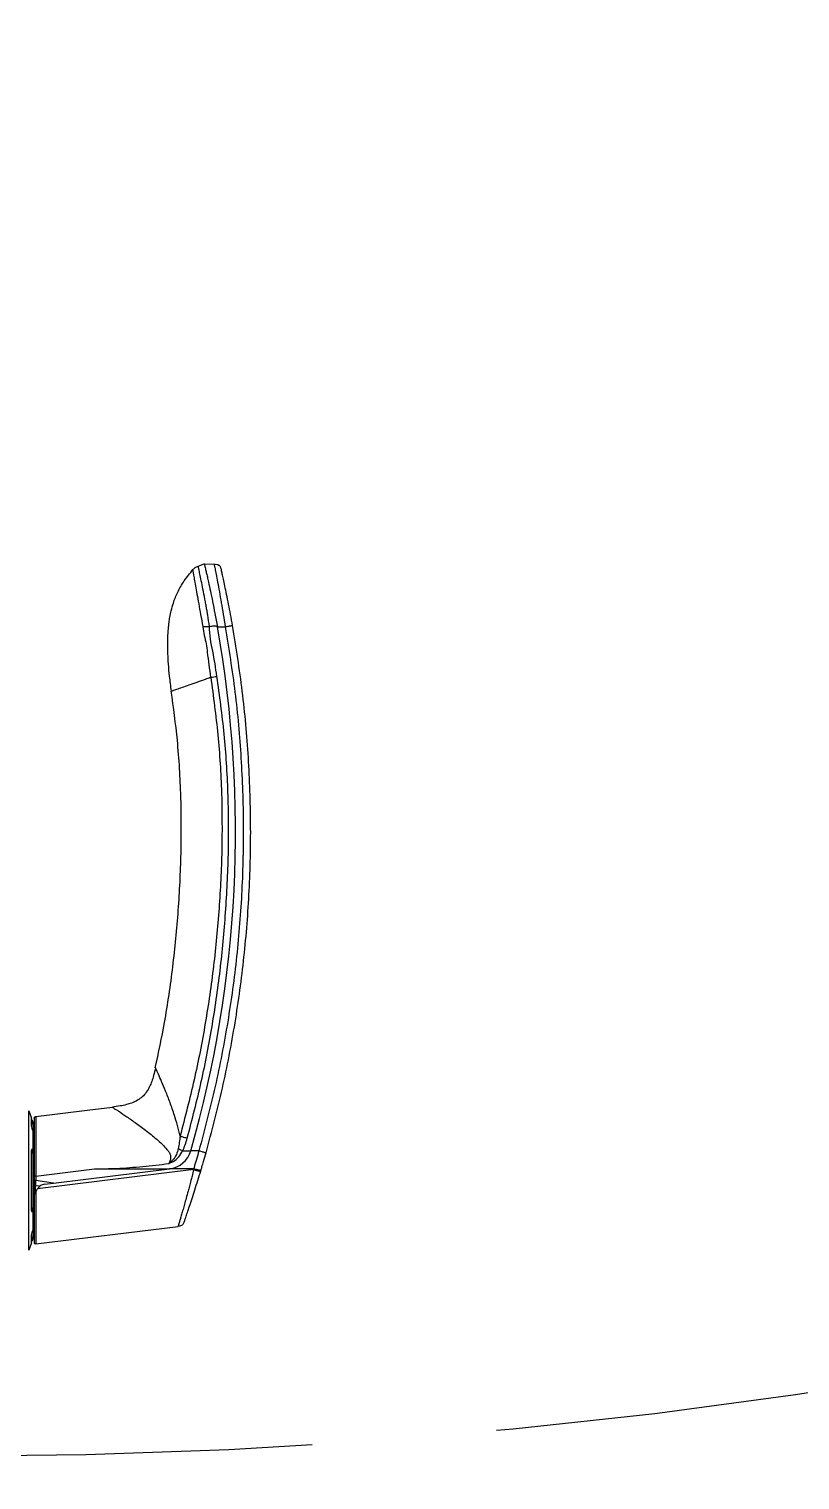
# Model space of a CAD drawing. Header units: millimetres. Extents: x 106699 to 122058, y 158555 to 162844.
# Drawn here: x 112323.98 to 112334.67, y 160088.55 to 160108.67 of the extents above; entities that cross this region are included whole.
import ezdxf

# ---------------------------------------------------------------- set-up
doc = ezdxf.new("R2010")
doc.units = ezdxf.units.MM
doc.linetypes.add('300_Z4_FCD_F03$0$GESTRICHELT', pattern=[0.75, 0.5, -0.25])
doc.layers.add('300_Z4_FCD_F03$0$0-LNS-VL8', color=252, linetype='Continuous')
doc.layers.add('300_Z4_FCD_F03$0$3-EXT-PRF', color=231, linetype='Continuous')
doc.layers.add('300_Z4_STR_F03$0$AUDIT_D_220920114151-103', color=251, linetype='Continuous', lineweight=5)

# ---------------------------------------------------------------- blocks, each defined once
blk = doc.blocks.new('A$C6495093d')
at = {"layer": '300_Z4_FCD_F03$0$0-LNS-VL8', "linetype": '300_Z4_FCD_F03$0$GESTRICHELT', "ltscale": 10}
blk.add_arc((157.895, 77.946), 77.946, 179.86703, 270, dxfattribs=at)
at = {"layer": '300_Z4_FCD_F03$0$3-EXT-PRF', "linetype": 'Continuous', "lineweight": 25}
for p, q in [((82.829, 76.921), (82.73, 76.955)), ((82.73, 76.955), (84.611, 76.955)), ((83.484, 76.864), (82.813, 76.864)), ((82.813, 76.864), (83.049, 74.94)), ((82.829, 76.921), (82.936, 76.921)), ((82.912, 76.893), (82.856, 76.912)), ((82.856, 76.912), (82.957, 76.912)), ((83.005, 76.893), (82.912, 76.893)), ((82.923, 76.891), (83.014, 76.891)), ((83.27, 76.902), (82.993, 76.902)), ((83.003, 76.899), (82.993, 76.902)), ((83.005, 76.893), (83.014, 76.891)), ((83.014, 76.891), (83.047, 76.891)), ((83.05, 76.891), (83.041, 76.892)), ((83.049, 76.891), (83.047, 76.891)), ((83.048, 76.891), (83.047, 76.891)), ((83.05, 76.891), (83.303, 76.891)), ((83.06, 76.884), (83.06, 76.891)), ((83.253, 76.914), (83.253, 76.92)), ((83.261, 76.921), (84.08, 76.921)), ((83.27, 76.902), (83.276, 76.899)), ((83.3, 76.895), (83.272, 76.914)), ((83.276, 76.899), (83.276, 76.911)), ((83.278, 76.912), (84.062, 76.912)), ((83.297, 76.892), (83.298, 76.896)), ((83.297, 76.892), (83.303, 76.891)), ((83.309, 76.891), (83.303, 76.891)), ((84.034, 76.893), (83.307, 76.893)), ((83.312, 76.891), (83.307, 76.893)), ((83.312, 76.891), (84.029, 76.891)), ((83.484, 76.864), (83.49, 76.864)), ((83.49, 76.865), (83.604, 76.865)), ((83.49, 76.864), (83.49, 76.865)), ((83.49, 76.864), (83.49, 76.864)), ((83.606, 76.884), (83.493, 76.884)), ((83.817, 74.729), (83.558, 76.842)), ((83.604, 76.864), (83.596, 76.805)), ((83.604, 76.865), (83.604, 76.864)), ((83.604, 76.864), (83.669, 76.864)), ((83.604, 76.864), (83.604, 76.864)), ((83.668, 76.884), (83.606, 76.884)), ((83.634, 76.623), (83.669, 76.864)), ((83.727, 76.884), (83.668, 76.884)), ((83.728, 76.864), (83.669, 76.864)), ((83.669, 76.864), (83.669, 76.864)), ((83.669, 76.864), (83.669, 76.864)), ((83.728, 76.864), (83.826, 76.068)), ((84.034, 76.893), (84.029, 76.891)), ((84.038, 76.891), (84.031, 76.891)), ((84.038, 76.891), (84.043, 76.892)), ((84.038, 76.891), (84.29, 76.891)), ((84.069, 76.914), (84.041, 76.895)), ((84.043, 76.892), (84.043, 76.896)), ((84.065, 76.899), (84.065, 76.911)), ((84.065, 76.899), (84.07, 76.902)), ((84.347, 76.902), (84.07, 76.902)), ((84.087, 76.92), (84.087, 76.914)), ((84.281, 76.891), (84.281, 76.884)), ((84.3, 76.892), (84.29, 76.891)), ((84.294, 76.891), (84.326, 76.891)), ((84.326, 76.891), (84.336, 76.893)), ((84.326, 76.891), (84.418, 76.891)), ((84.429, 76.893), (84.336, 76.893)), ((84.347, 76.902), (84.338, 76.899)), ((84.384, 76.912), (84.485, 76.912)), ((84.405, 76.921), (84.511, 76.921)), ((84.485, 76.912), (84.429, 76.893)), ((84.611, 76.955), (84.511, 76.921)), ((84.533, 76.865), (84.533, 76.864)), ((84.533, 76.865), (84.533, 76.865)), ((83.619, 76.744), (83.634, 76.623)), ((83.634, 76.623), (83.827, 75.054)), ((83.826, 76.068), (83.827, 75.054)), ((83.828, 74.726), (83.827, 75.054)), ((83.828, 74.726), (83.817, 74.729)), ((83.831, 74.727), (83.828, 74.726)), ((84.072, 74.877), (84.072, 74.767)), ((84.072, 74.659), (84.072, 74.767)), ((83.802, 74.633), (83.811, 74.63)), ((91.971, 74.668), (92, 74.586)), ((92, 74.586), (91.998, 74.454)), ((91.15, 74.409), (91.15, 74.303))]:
    blk.add_line(p, q, dxfattribs=at)
at = {"layer": '300_Z4_FCD_F03$0$3-EXT-PRF', "linetype": 'Continuous', "lineweight": 25, "flags": 128}
for points in [[(82.957, 76.912), (82.984, 76.901), (83.005, 76.893)], [(82.964, 76.914), (82.974, 76.91), (82.993, 76.902)], [(83.27, 76.902), (83.267, 76.905), (83.259, 76.91), (83.253, 76.914)], [(83.307, 76.893), (83.29, 76.904), (83.278, 76.912)], [(84.062, 76.912), (84.046, 76.901), (84.034, 76.893)], [(84.087, 76.914), (84.082, 76.91), (84.07, 76.902)], [(84.336, 76.893), (84.364, 76.904), (84.384, 76.912)], [(84.347, 76.902), (84.353, 76.905), (84.367, 76.91), (84.377, 76.914)], [(84.533, 76.864), (84.618, 76.168), (84.66, 75.828)]]:
    blk.add_lwpolyline(points, dxfattribs=at)
at = {"layer": '300_Z4_FCD_F03$0$3-EXT-PRF', "linetype": 'Continuous', "lineweight": 25}
for centre, radius, start, end in [((82.833, 76.864), 0.0205, 90, 180), ((82.862, 76.928), 0.0171, 204.6772, 251.2742), ((82.923, 76.925), 0.0341, 251.2742, 270), ((82.962, 76.926), 0.0155, 210.3688, 247.8945), ((82.956, 76.92), 0.00849, 274.2533, 315.2327), ((83.003, 76.903), 0.0101, 276.9361, 321.5505), ((83.013, 76.898), 0.00682, 276.8621, 330.6934), ((83.281, 76.928), 0.0171, 204.6772, 236.1443), ((83.278, 76.924), 0.012, 236.4889, 271.2029), ((83.289, 76.923), 0.0156, 188.8902, 227.316), ((83.306, 76.905), 0.012, 236.5114, 271.2532), ((83.484, 76.727), 0.137, 7, 57.1309), ((83.649, 76.869), 0.045, 160.5393, 186.0636), ((83.596, 76.869), 0.0733, 356.0124, 12.1162), ((83.655, 76.869), 0.0733, 356.0152, 12.1161), ((84.034, 76.905), 0.012, 268.7445, 303.4974), ((84.052, 76.923), 0.0156, 312.6989, 351.0898), ((84.062, 76.924), 0.012, 268.7924, 303.5159), ((84.06, 76.928), 0.0171, 303.8557, 335.3228), ((84.327, 76.898), 0.00678, 209.9216, 263.2403), ((84.337, 76.903), 0.0099, 220.087, 263.3125), ((84.385, 76.92), 0.00851, 224.6388, 265.7332), ((84.378, 76.926), 0.0155, 292.1199, 329.494), ((84.418, 76.925), 0.0341, 270, 288.7258), ((84.479, 76.928), 0.0171, 288.7258, 335.3228), ((84.166, 75.096), 0.341, 187, 254.0653), ((88.385, 89.873), 15.709, 254.0653, 280.1403)]:
    blk.add_arc(centre, radius, start, end, dxfattribs=at)
at = {"layer": '300_Z4_FCD_F03$0$3-EXT-PRF', "linetype": 'Continuous', "lineweight": 25, "extrusion": (0, 0, -1)}
blk.add_ellipse((83.645, 76.864), major_axis=(0.347, -0.004), ratio=0.000772, start_param=4.594386, end_param=4.780982, dxfattribs=at)
at = {"layer": '300_Z4_FCD_F03$0$3-EXT-PRF', "linetype": 'Continuous', "lineweight": 25}
for points, knots in [([(83.493, 76.884), (83.453, 76.884), (83.373, 76.884), (83.254, 76.884), (83.141, 76.884), (83.03, 76.884), (82.942, 76.884), (82.879, 76.884), (82.841, 76.884), (82.836, 76.884), (82.833, 76.884)], [0, 0, 0, 0, 0.109881, 0.219761, 0.345355, 0.470944, 0.622596, 0.746269, 0.86994, 1, 1, 1, 1]), ([(82.964, 76.914), (82.962, 76.915), (82.957, 76.916), (82.95, 76.918), (82.943, 76.92), (82.938, 76.921), (82.936, 76.921), (82.936, 76.921)], [0, 0, 0, 0, 0.225758, 0.451668, 0.67277, 0.884004, 1, 1, 1, 1]), ([(83.041, 76.892), (83.037, 76.892), (83.031, 76.893), (83.018, 76.895), (83.009, 76.897), (83.003, 76.899)], [0, 0, 0, 0, 0.253022, 0.506054, 1, 1, 1, 1]), ([(83.261, 76.921), (83.259, 76.921), (83.256, 76.921), (83.252, 76.92), (83.25, 76.918), (83.251, 76.916), (83.252, 76.914), (83.253, 76.914)], [0, 0, 0, 0, 0.2002193, 0.4002876, 0.6048116, 0.8184389, 1, 1, 1, 1]), ([(83.276, 76.899), (83.277, 76.898), (83.281, 76.896), (83.288, 76.893), (83.294, 76.892), (83.297, 76.892)], [0, 0, 0, 0, 0.253076, 0.50615, 1, 1, 1, 1]), ([(83.312, 76.891), (83.31, 76.891), (83.307, 76.891), (83.303, 76.893), (83.302, 76.894)], [0, 0, 0, 0, 0.448936, 1, 1, 1, 1]), ([(83.49, 76.865), (83.49, 76.867), (83.49, 76.871), (83.491, 76.877), (83.492, 76.882), (83.493, 76.884), (83.493, 76.884), (83.493, 76.884), (83.493, 76.884)], [0, 0, 0, 0, 0.219186, 0.438365, 0.657688, 0.877302, 0.976811, 1, 1, 1, 1]), ([(83.558, 76.842), (83.544, 76.849), (83.523, 76.861), (83.499, 76.863), (83.49, 76.864)], [0, 0, 0, 0, 0.637899, 1, 1, 1, 1]), ([(84.512, 76.884), (84.51, 76.884), (84.506, 76.884), (84.475, 76.884), (84.42, 76.884), (84.343, 76.884), (84.246, 76.884), (84.133, 76.884), (84.006, 76.884), (83.87, 76.884), (83.775, 76.884), (83.727, 76.884)], [0, 0, 0, 0, 0.083479, 0.197202, 0.310925, 0.425471, 0.540021, 0.655022, 0.770028, 0.885012, 1, 1, 1, 1]), ([(84.533, 76.864), (84.53, 76.864), (84.523, 76.864), (84.475, 76.864), (84.401, 76.864), (84.301, 76.864), (84.179, 76.864), (84.04, 76.864), (83.888, 76.864), (83.782, 76.864), (83.728, 76.864)], [0, 0, 0, 0, 0.125578, 0.250178, 0.375537, 0.500083, 0.625375, 0.75001, 0.875134, 1, 1, 1, 1]), ([(84.041, 76.895), (84.04, 76.894), (84.036, 76.892), (84.032, 76.891), (84.029, 76.891), (84.029, 76.891)], [0, 0, 0, 0, 0.335214, 0.968186, 1, 1, 1, 1]), ([(84.043, 76.892), (84.045, 76.892), (84.049, 76.893), (84.056, 76.895), (84.062, 76.897), (84.065, 76.899)], [0, 0, 0, 0, 0.253026, 0.50605, 1, 1, 1, 1]), ([(84.087, 76.914), (84.088, 76.915), (84.09, 76.916), (84.09, 76.918), (84.088, 76.92), (84.084, 76.921), (84.081, 76.921), (84.08, 76.921)], [0, 0, 0, 0, 0.225754, 0.451663, 0.672764, 0.883996, 1, 1, 1, 1]), ([(84.338, 76.899), (84.335, 76.898), (84.329, 76.896), (84.316, 76.893), (84.306, 76.892), (84.3, 76.892)], [0, 0, 0, 0, 0.253074, 0.506156, 1, 1, 1, 1]), ([(84.405, 76.921), (84.404, 76.921), (84.401, 76.921), (84.395, 76.92), (84.389, 76.918), (84.382, 76.916), (84.378, 76.914), (84.377, 76.914)], [0, 0, 0, 0, 0.2002286, 0.4002854, 0.6048108, 0.8184389, 1, 1, 1, 1]), ([(84.512, 76.884), (84.513, 76.884), (84.516, 76.884), (84.521, 76.883), (84.527, 76.879), (84.531, 76.873), (84.532, 76.869), (84.533, 76.866)], [0, 0, 0, 0, 0.057904, 0.301467, 0.534316, 0.767152, 1, 1, 1, 1]), ([(84.533, 76.865), (84.533, 76.865), (84.533, 76.865), (84.533, 76.865), (84.533, 76.865), (84.533, 76.866), (84.533, 76.866), (84.533, 76.866), (84.533, 76.866), (84.533, 76.866), (84.533, 76.866)], [0, 0, 0, 0, 0.0794773, 0.3708467, 0.5711184, 0.710226, 0.8561585, 0.914802, 0.9741974, 1, 1, 1, 1]), ([(84.533, 76.865), (84.533, 76.865), (84.533, 76.865), (84.533, 76.865), (84.533, 76.865)], [0, 0, 0, 0, 0.8749622, 1, 1, 1, 1]), ([(83.826, 76.068), (83.826, 76.068), (83.826, 76.063), (83.827, 76.036), (83.828, 75.937), (83.833, 75.725), (83.858, 75.417), (83.884, 75.183), (83.898, 75.065)], [0, 0, 0, 0, 0.000004, 0.014222, 0.080424, 0.295642, 0.647743, 1, 1, 1, 1]), ([(84.66, 75.828), (84.659, 75.827), (84.657, 75.824), (84.645, 75.804), (84.626, 75.774), (84.592, 75.72), (84.532, 75.632), (84.442, 75.504), (84.335, 75.36), (84.234, 75.235), (84.145, 75.139), (84.086, 75.084), (84.033, 75.049), (83.988, 75.039), (83.942, 75.044), (83.913, 75.058), (83.899, 75.065)], [0, 0, 0, 0, 0.056894, 0.113966, 0.17255, 0.232658, 0.355651, 0.484942, 0.616992, 0.751147, 0.81715, 0.881007, 0.91119, 0.939729, 0.968729, 1, 1, 1, 1]), ([(85.191, 75.245), (85.156, 75.253), (85.094, 75.268), (85.01, 75.294), (84.933, 75.326), (84.863, 75.366), (84.799, 75.422), (84.75, 75.49), (84.717, 75.564), (84.692, 75.643), (84.674, 75.729), (84.665, 75.793), (84.66, 75.828)], [0, 0, 0, 0, 0.123084, 0.221769, 0.303911, 0.407659, 0.5, 0.59234, 0.696089, 0.778231, 0.876915, 1, 1, 1, 1]), ([(84.269, 74.913), (84.318, 74.924), (84.414, 74.947), (84.566, 74.994), (84.724, 75.048), (84.878, 75.108), (85.008, 75.163), (85.108, 75.208), (85.176, 75.238), (85.186, 75.243), (85.191, 75.245)], [0, 0, 0, 0, 0.110527, 0.21751, 0.361877, 0.502764, 0.637994, 0.766238, 0.887182, 1, 1, 1, 1]), ([(85.192, 75.248), (85.395, 75.204), (85.847, 75.108), (86.558, 75.006), (87.32, 74.931), (88.087, 74.894), (88.853, 74.896), (89.587, 74.938), (90.06, 75.002), (90.282, 75.032)], [0, 0, 0, 0, 0.12153, 0.270629, 0.42032, 0.570281, 0.720038, 0.869181, 1, 1, 1, 1]), ([(90.282, 75.03), (90.349, 75.039), (90.471, 75.055), (90.638, 75.07), (90.777, 75.078), (90.899, 75.081), (91.004, 75.079), (91.093, 75.074), (91.158, 75.068), (91.217, 75.061), (91.286, 75.051), (91.373, 75.033), (91.488, 75.001), (91.625, 74.947), (91.777, 74.857), (91.873, 74.78), (91.923, 74.74)], [0, 0, 0, 0, 0.117059, 0.213558, 0.292911, 0.357895, 0.425965, 0.476414, 0.512081, 0.538897, 0.579903, 0.632736, 0.694577, 0.786907, 0.888176, 1, 1, 1, 1]), ([(83.817, 74.729), (83.788, 74.737), (83.737, 74.75), (83.662, 74.769), (83.594, 74.787), (83.514, 74.808), (83.432, 74.831), (83.35, 74.854), (83.275, 74.875), (83.21, 74.893), (83.153, 74.91), (83.1, 74.925), (83.058, 74.938), (83.052, 74.94), (83.049, 74.94)], [0, 0, 0, 0, 0.072678, 0.124082, 0.189339, 0.248148, 0.3377, 0.420643, 0.497017, 0.584209, 0.667701, 0.747622, 0.875232, 1, 1, 1, 1]), ([(83.117, 74.856), (83.106, 74.86), (83.087, 74.867), (83.066, 74.885), (83.053, 74.91), (83.05, 74.929), (83.049, 74.94)], [0, 0, 0, 0, 0.301286, 0.499999, 0.698715, 1, 1, 1, 1]), ([(83.899, 75.065), (83.899, 75.064), (83.9, 75.058), (83.912, 75.038), (83.934, 74.989), (83.986, 74.924), (84.044, 74.893), (84.072, 74.877), (84.072, 74.877)], [0, 0, 0, 0, 0.007253, 0.077785, 0.254793, 0.628376, 0.999984, 1, 1, 1, 1]), ([(84.1, 74.938), (84.073, 74.945), (84.016, 74.96), (83.952, 75.003), (83.917, 75.041), (83.904, 75.058), (83.9, 75.063), (83.899, 75.064), (83.899, 75.064), (83.899, 75.064)], [0, 0, 0, 0, 0.3484046, 0.7256195, 0.923565, 0.9815293, 0.9947521, 0.9999828, 1, 1, 1, 1]), ([(84.1, 74.938), (84.096, 74.928), (84.086, 74.908), (84.077, 74.887), (84.072, 74.877)], [0, 0, 0, 0, 0.499994, 1, 1, 1, 1]), ([(84.269, 74.913), (84.24, 74.916), (84.183, 74.923), (84.128, 74.933), (84.1, 74.938)], [0, 0, 0, 0, 0.514343, 1, 1, 1, 1]), ([(84.269, 74.913), (84.265, 74.897), (84.256, 74.866), (84.247, 74.833), (84.242, 74.816)], [0, 0, 0, 0, 0.4999988, 1, 1, 1, 1]), ([(90.468, 74.499), (90.209, 74.464), (89.692, 74.393), (88.91, 74.347), (88.127, 74.343), (87.346, 74.381), (86.567, 74.455), (85.793, 74.567), (85.026, 74.716), (84.522, 74.847), (84.27, 74.913)], [0, 0, 0, 0, 0.1251746, 0.2503163, 0.3753318, 0.500212, 0.625231, 0.7503093, 0.8751187, 1, 1, 1, 1]), ([(90.282, 75.03), (90.283, 75.027), (90.285, 75.021), (90.301, 74.976), (90.325, 74.907), (90.356, 74.818), (90.393, 74.713), (90.425, 74.62), (90.448, 74.555), (90.459, 74.524), (90.465, 74.508), (90.467, 74.5)], [0, 0, 0, 0, 0.150915, 0.306313, 0.461968, 0.614346, 0.760716, 0.899298, 0.945845, 0.977257, 1, 1, 1, 1]), ([(83.117, 74.856), (83.119, 74.855), (83.125, 74.853), (83.168, 74.838), (83.233, 74.816), (83.32, 74.786), (83.424, 74.752), (83.541, 74.714), (83.668, 74.674), (83.757, 74.647), (83.802, 74.633)], [0, 0, 0, 0, 0.124617, 0.249642, 0.373978, 0.499202, 0.62391, 0.749287, 0.874257, 1, 1, 1, 1]), ([(83.817, 74.729), (83.812, 74.713), (83.806, 74.691), (83.8, 74.666), (83.798, 74.654), (83.797, 74.645), (83.797, 74.635), (83.8, 74.634), (83.802, 74.633)], [0, 0, 0, 0, 0.311914, 0.412777, 0.500001, 0.587223, 0.688084, 1, 1, 1, 1]), ([(83.828, 74.726), (83.824, 74.713), (83.818, 74.693), (83.811, 74.667), (83.808, 74.65), (83.807, 74.639), (83.808, 74.632), (83.81, 74.631), (83.811, 74.63)], [0, 0, 0, 0, 0.251476, 0.376991, 0.502346, 0.627439, 0.75113, 1, 1, 1, 1]), ([(83.831, 74.727), (83.827, 74.713), (83.821, 74.693), (83.814, 74.667), (83.81, 74.65), (83.808, 74.639), (83.809, 74.632), (83.81, 74.631), (83.811, 74.63)], [0, 0, 0, 0, 0.250278, 0.374952, 0.499669, 0.624479, 0.749478, 1, 1, 1, 1]), ([(84.072, 74.659), (84.033, 74.67), (83.956, 74.691), (83.877, 74.718), (83.835, 74.726), (83.831, 74.727)], [0, 0, 0, 0, 0.486976, 0.955398, 1, 1, 1, 1]), ([(84.072, 74.877), (84.099, 74.865), (84.154, 74.841), (84.212, 74.825), (84.242, 74.816)], [0, 0, 0, 0, 0.486287, 1, 1, 1, 1]), ([(84.243, 74.816), (84.497, 74.75), (85.004, 74.618), (85.777, 74.47), (86.556, 74.36), (87.34, 74.289), (88.126, 74.253), (88.913, 74.259), (89.7, 74.308), (90.22, 74.379), (90.48, 74.415)], [0, 0, 0, 0, 0.124906, 0.249757, 0.374843, 0.499814, 0.624638, 0.749649, 0.874859, 1, 1, 1, 1]), ([(91.918, 74.744), (91.915, 74.743), (91.91, 74.742), (91.865, 74.734), (91.797, 74.722), (91.706, 74.706), (91.594, 74.685), (91.462, 74.662), (91.314, 74.635), (91.207, 74.616), (91.153, 74.607)], [0, 0, 0, 0, 0.124886, 0.247177, 0.36818, 0.48918, 0.611539, 0.736542, 0.865745, 1, 1, 1, 1]), ([(91.918, 74.744), (91.93, 74.733), (91.952, 74.712), (91.965, 74.683), (91.971, 74.668)], [0, 0, 0, 0, 0.499998, 1, 1, 1, 1]), ([(83.811, 74.63), (83.825, 74.626), (83.864, 74.615), (83.941, 74.592), (84.006, 74.573), (84.044, 74.562)], [0, 0, 0, 0, 0.173983, 0.499997, 1, 1, 1, 1]), ([(84.072, 74.659), (84.067, 74.642), (84.061, 74.619), (84.053, 74.593), (84.05, 74.581), (84.047, 74.572), (84.045, 74.563), (84.045, 74.563), (84.044, 74.562)], [0, 0, 0, 0, 0.313269, 0.413647, 0.500001, 0.586354, 0.68673, 1, 1, 1, 1]), ([(84.044, 74.562), (84.334, 74.485), (84.914, 74.331), (85.797, 74.163), (86.689, 74.041), (87.585, 73.971), (88.485, 73.951), (89.384, 73.983), (90.28, 74.061), (90.872, 74.157), (91.168, 74.204)], [0, 0, 0, 0, 0.125, 0.2499999, 0.3749999, 0.4999999, 0.625, 0.7499999, 0.8749999, 1, 1, 1, 1]), ([(91.15, 74.303), (90.856, 74.256), (90.268, 74.161), (89.376, 74.083), (88.483, 74.051), (87.588, 74.071), (86.697, 74.141), (85.812, 74.262), (84.935, 74.43), (84.36, 74.582), (84.072, 74.659)], [0, 0, 0, 0, 0.1250862, 0.2501001, 0.3752494, 0.5002431, 0.6253767, 0.7502625, 0.8750044, 1, 1, 1, 1]), ([(91.153, 74.607), (91.113, 74.601), (91.034, 74.59), (90.921, 74.557), (90.73, 74.539), (90.58, 74.517), (90.467, 74.5)], [0, 0, 0, 0, 0.174918, 0.344668, 0.507807, 1, 1, 1, 1]), ([(90.468, 74.499), (90.47, 74.485), (90.474, 74.458), (90.478, 74.429), (90.48, 74.415)], [0, 0, 0, 0, 0.500005, 1, 1, 1, 1]), ([(90.48, 74.415), (90.594, 74.432), (90.763, 74.458), (90.986, 74.506), (91.099, 74.513), (91.155, 74.516)], [0, 0, 0, 0, 0.503501, 0.7551132, 1, 1, 1, 1]), ([(92, 74.586), (91.997, 74.585), (91.991, 74.583), (91.945, 74.573), (91.888, 74.559), (91.826, 74.545), (91.744, 74.527), (91.634, 74.503), (91.491, 74.474), (91.327, 74.442), (91.21, 74.42), (91.15, 74.409)], [0, 0, 0, 0, 0.1258422, 0.251236, 0.3344031, 0.4171852, 0.4996009, 0.6152549, 0.7371784, 0.8654142, 1, 1, 1, 1]), ([(91.155, 74.516), (91.157, 74.505), (91.161, 74.476), (91.164, 74.442), (91.159, 74.418), (91.156, 74.412), (91.153, 74.41), (91.151, 74.409), (91.15, 74.409)], [0, 0, 0, 0, 0.307281, 0.793394, 0.908968, 0.9508, 0.975353, 1, 1, 1, 1]), ([(91.152, 74.607), (91.153, 74.593), (91.154, 74.565), (91.155, 74.533), (91.155, 74.517)], [0, 0, 0, 0, 0.500584, 1, 1, 1, 1]), ([(91.155, 74.517), (91.206, 74.524), (91.277, 74.533), (91.366, 74.549), (91.427, 74.56), (91.517, 74.576), (91.629, 74.598), (91.749, 74.622), (91.846, 74.642), (91.917, 74.657), (91.963, 74.666), (91.968, 74.668), (91.971, 74.668)], [0, 0, 0, 0, 0.116697, 0.162841, 0.212598, 0.265974, 0.388692, 0.512919, 0.63557, 0.757589, 0.879043, 1, 1, 1, 1]), ([(91.998, 74.454), (91.995, 74.454), (91.988, 74.452), (91.939, 74.442), (91.861, 74.427), (91.755, 74.407), (91.626, 74.383), (91.478, 74.357), (91.318, 74.33), (91.206, 74.312), (91.15, 74.303)], [0, 0, 0, 0, 0.124604, 0.249049, 0.374268, 0.49917, 0.624246, 0.749609, 0.874303, 1, 1, 1, 1]), ([(91.15, 74.303), (91.154, 74.286), (91.158, 74.262), (91.162, 74.236), (91.165, 74.224), (91.166, 74.215), (91.168, 74.205), (91.168, 74.205), (91.168, 74.204)], [0, 0, 0, 0, 0.313283, 0.413655, 0.500001, 0.586344, 0.686716, 1, 1, 1, 1]), ([(91.168, 74.204), (91.217, 74.213), (91.316, 74.231), (91.458, 74.258), (91.588, 74.285), (91.703, 74.309), (91.796, 74.329), (91.865, 74.344), (91.91, 74.354), (91.915, 74.356), (91.918, 74.356)], [0, 0, 0, 0, 0.126077, 0.25097, 0.376357, 0.501314, 0.626007, 0.750977, 0.875163, 1, 1, 1, 1]), ([(91.998, 74.454), (91.997, 74.44), (91.996, 74.42), (91.989, 74.398), (91.981, 74.386), (91.972, 74.377), (91.951, 74.365), (91.932, 74.36), (91.918, 74.356)], [0, 0, 0, 0, 0.306269, 0.409186, 0.499997, 0.590819, 0.693727, 1, 1, 1, 1])]:
    blk.add_open_spline(points, degree=3, knots=knots, dxfattribs=at)
blk = doc.blocks.new('ÇEÇEVE')
at = {"xscale": 1.026355872782365, "yscale": 1.026355872782365, "zscale": 1.026355872782365}
blk.add_blockref('A$C6495093d', (104204.663, 177807.816), dxfattribs=at)
blk = doc.blocks.new('COLUMN')
at = {"layer": '300_Z4_STR_F03$0$AUDIT_D_220920114151-103', "true_color": 0x303030}
h = blk.add_hatch(color=250, dxfattribs=at)
h.dxf.hatch_style = 1
h.paths.add_polyline_path([(104767.618, 177818.405), (104852.616, 177818.405), (104852.616, 177903.408), (104767.618, 177903.408)])
h.paths.add_polyline_path([(104052.618, 177903.405), (104052.618, 177818.405), (103967.618, 177818.405), (103967.618, 177903.405)])
edge = h.paths.add_edge_path()
edge.add_line((104052.618, 177498.405), (104052.618, 177438.405))
h.paths.add_polyline_path([(103967.618, 177498.405), (104052.618, 177498.405), (104052.618, 177438.405), (103967.618, 177438.405)])
h.paths.add_polyline_path([(104852.618, 177438.405), (104767.618, 177438.405), (104767.618, 177498.405), (104852.618, 177498.405)])
h.paths.add_polyline_path([(104852.618, 177018.405), (104767.618, 177018.405), (104767.618, 177103.405), (104852.618, 177103.405)])
h.paths.add_polyline_path([(103967.618, 176233.405), (103967.618, 176318.405), (104052.618, 176318.405), (104052.618, 176233.405)])
h.paths.add_polyline_path([(103967.618, 177103.405), (104052.618, 177103.405), (104052.618, 177018.405), (103967.618, 177018.405)])

msp = doc.modelspace()

# ---------------------------------------------------------------- block references
at = {"rotation": 90}
for name in ['COLUMN', 'ÇEÇEVE']:
    msp.add_blockref(name, (290210.777, 55802.164), dxfattribs=at)

doc.saveas('drawing.dxf')
